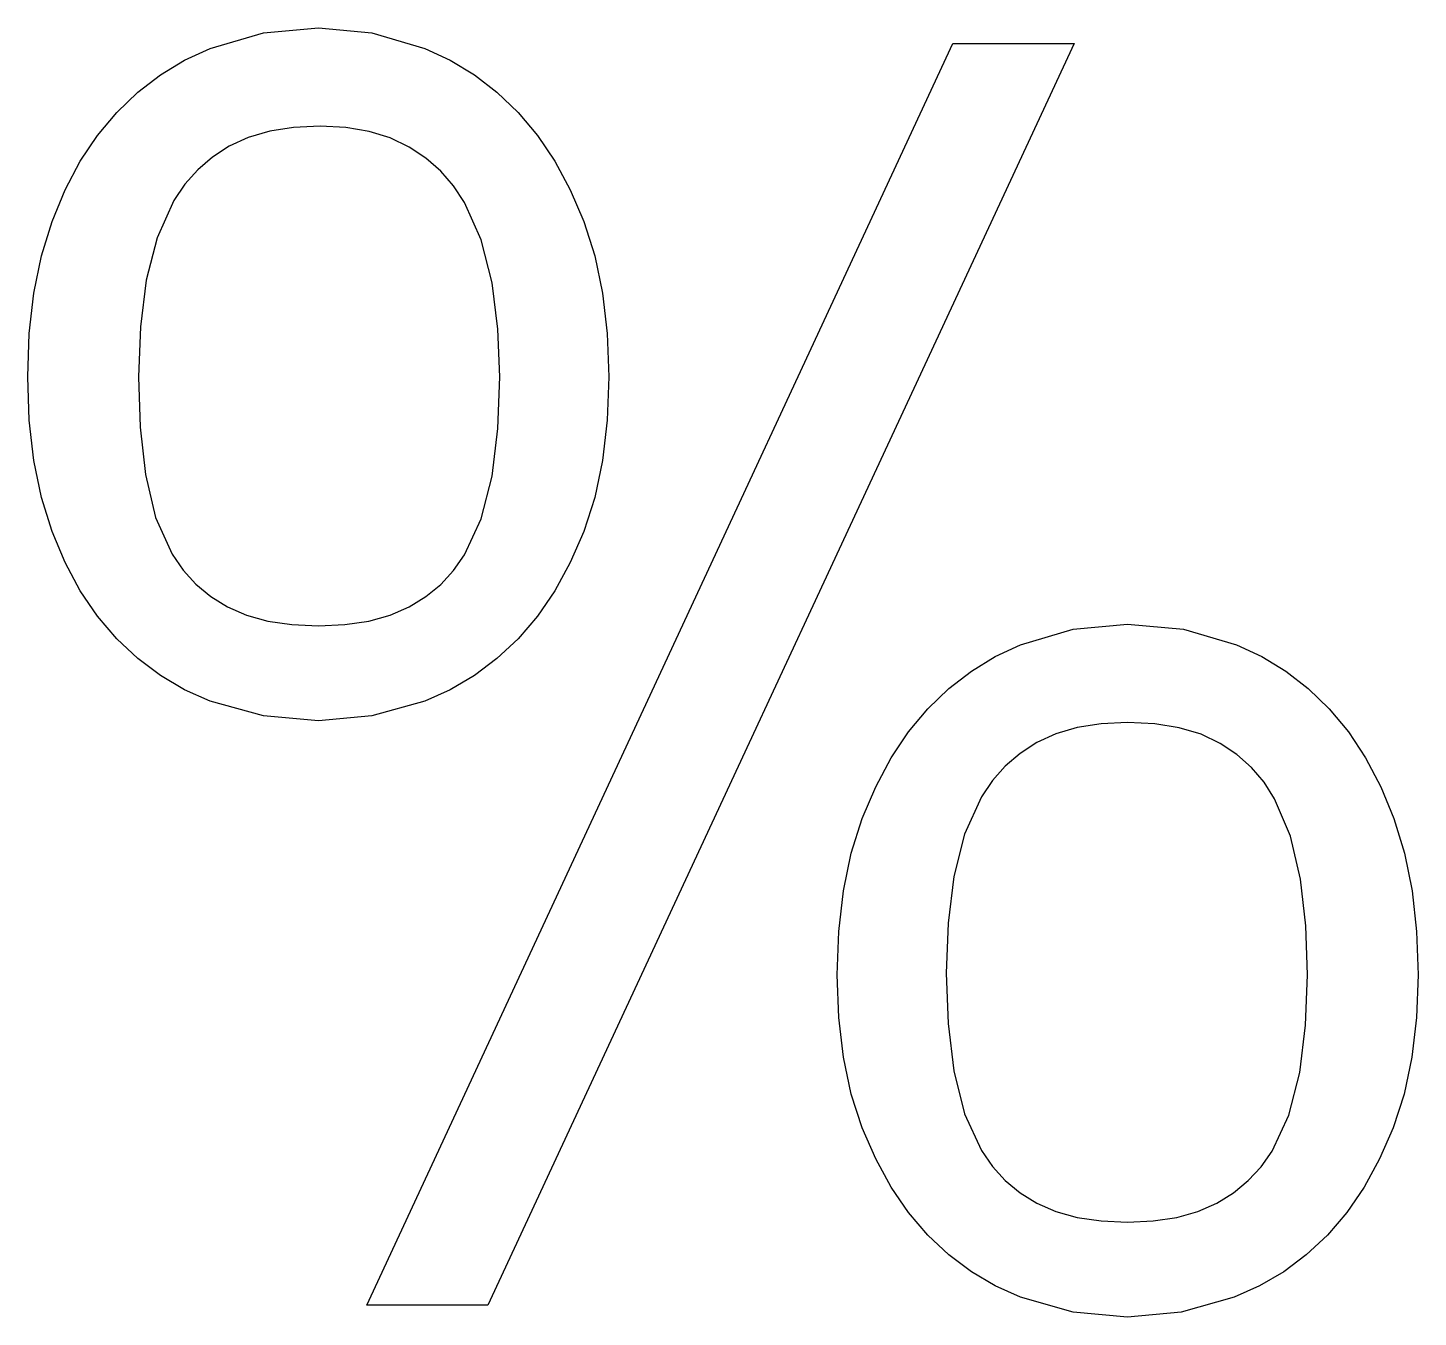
# Model space of a CAD drawing. Extents: x 0.8 to 11.9, y -0.1 to 10.3.
import ezdxf

# ---------------------------------------------------------------- set-up
doc = ezdxf.new("R2010")
doc.units = 0
doc.layers.get('0').update_dxf_attribs({"linetype": 'CONTINUOUS'})

msp = doc.modelspace()

# ---------------------------------------------------------------- linework, layer by layer
at = {"color": 0}
for p, q in [((2.22917, 10.0972), (2.65799, 10.2222)), ((2.65799, 10.2222), (3.09722, 10.2639)), ((3.09722, 10.2639), (3.52604, 10.2222)), ((3.52604, 10.2222), (3.95139, 10.0972)), ((2.02344, 10.0027), (2.22917, 10.0972)), ((3.48611, 0), (8.19444, 10.1389)), ((3.95139, 10.0972), (4.15707, 10.0027)), ((9.16667, 10.1389), (4.45833, 0)), ((8.19444, 10.1389), (9.16667, 10.1389)), ((1.82986, 9.88547), (2.02344, 10.0027)), ((4.15707, 10.0027), (4.35064, 9.88547)), ((1.64844, 9.74571), (1.82986, 9.88547)), ((4.35064, 9.88547), (4.53207, 9.74571)), ((1.47917, 9.58333), (1.64844, 9.74571)), ((4.53207, 9.74571), (4.70139, 9.58333)), ((1.32416, 9.39844), (1.47917, 9.58333)), ((4.70139, 9.58333), (4.85678, 9.39844)), ((1.18571, 9.19097), (1.32416, 9.39844)), ((2.53429, 9.38243), (2.38194, 9.3125)), ((2.7066, 9.43235), (2.53429, 9.38243)), ((2.89887, 9.46229), (2.7066, 9.43235)), ((3.11111, 9.47222), (2.89887, 9.46229)), ((3.31728, 9.46181), (3.11111, 9.47222)), ((3.50521, 9.43056), (3.31728, 9.46181)), ((3.67486, 9.37847), (3.50521, 9.43056)), ((4.85678, 9.39844), (4.99653, 9.19097)), ((2.38194, 9.3125), (2.24735, 9.22526)), ((3.82639, 9.30556), (3.67486, 9.37847)), ((3.96089, 9.21528), (3.82639, 9.30556)), ((1.06375, 8.96094), (1.18571, 9.19097)), ((2.24735, 9.22526), (2.12847, 9.12326)), ((4.07981, 9.11111), (3.96089, 9.21528)), ((4.99653, 9.19097), (5.12061, 8.96094)), ((2.12847, 9.12326), (2.02517, 9.00651)), ((4.18311, 8.99306), (4.07981, 9.11111)), ((0.958333, 8.70833), (1.06375, 8.96094)), ((2.02517, 9.00651), (1.9375, 8.875)), ((4.27083, 8.86111), (4.18311, 8.99306)), ((5.12061, 8.96094), (5.22917, 8.70833)), ((1.9375, 8.875), (1.80203, 8.57639)), ((4.40625, 8.56082), (4.27083, 8.86111)), ((0.873264, 8.43235), (0.958333, 8.70833)), ((5.22917, 8.70833), (5.31728, 8.43235)), ((1.80203, 8.57639), (1.71528, 8.23611)), ((4.49306, 8.21528), (4.40625, 8.56082)), ((0.8125, 8.132), (0.873264, 8.43235)), ((5.31728, 8.43235), (5.38021, 8.132)), ((1.71528, 8.23611), (1.6684, 7.86117)), ((4.53993, 7.84207), (4.49306, 8.21528)), ((0.776042, 7.80735), (0.8125, 8.132)), ((5.38021, 8.132), (5.41797, 7.80735)), ((1.6684, 7.86117), (1.65278, 7.45833)), ((4.55556, 7.45833), (4.53993, 7.84207)), ((0.763889, 7.45833), (0.776042, 7.80735)), ((5.41797, 7.80735), (5.43056, 7.45833)), ((0.776042, 7.10981), (0.763889, 7.45833)), ((1.65278, 7.45833), (1.66661, 7.05388)), ((4.53993, 7.0434), (4.55556, 7.45833)), ((5.43056, 7.45833), (5.41797, 7.10981)), ((0.8125, 6.78646), (0.776042, 7.10981)), ((1.66661, 7.05388), (1.70833, 6.67361)), ((4.49306, 6.65972), (4.53993, 7.0434)), ((5.41797, 7.10981), (5.38021, 6.78646)), ((0.873264, 6.48828), (0.8125, 6.78646)), ((5.38021, 6.78646), (5.31728, 6.48828)), ((1.70833, 6.67361), (1.78993, 6.32986)), ((4.40625, 6.31771), (4.49306, 6.65972)), ((0.958333, 6.21528), (0.873264, 6.48828)), ((5.31728, 6.48828), (5.22917, 6.21528)), ((1.78993, 6.32986), (1.92361, 6.03472)), ((4.27083, 6.02778), (4.40625, 6.31771)), ((1.06375, 5.96614), (0.958333, 6.21528)), ((5.22917, 6.21528), (5.12061, 5.96614)), ((1.92361, 6.03472), (2.01128, 5.90668)), ((1.18571, 5.73958), (1.06375, 5.96614)), ((4.18311, 5.90278), (4.27083, 6.02778)), ((5.12061, 5.96614), (4.99647, 5.73958)), ((2.01128, 5.90668), (2.11458, 5.7934)), ((4.07986, 5.79167), (4.18311, 5.90278)), ((1.32416, 5.53558), (1.18571, 5.73958)), ((2.11458, 5.7934), (2.23346, 5.69488)), ((3.96094, 5.69444), (4.07986, 5.79167)), ((4.99647, 5.73958), (4.85672, 5.53558)), ((2.23346, 5.69488), (2.36806, 5.61111)), ((2.36806, 5.61111), (2.5204, 5.54432)), ((3.67399, 5.54432), (3.82639, 5.61111)), ((3.82639, 5.61111), (3.96094, 5.69444)), ((1.47917, 5.35417), (1.32416, 5.53558)), ((2.5204, 5.54432), (2.69271, 5.49658)), ((2.69271, 5.49658), (2.88499, 5.46793)), ((3.3094, 5.46793), (3.50168, 5.49658)), ((3.50168, 5.49658), (3.67399, 5.54432)), ((4.85672, 5.53558), (4.70139, 5.35417)), ((9.15972, 5.43056), (9.59722, 5.47222)), ((9.59722, 5.47222), (10.0451, 5.43056)), ((2.88499, 5.46793), (3.09722, 5.45833)), ((3.09722, 5.45833), (3.3094, 5.46793)), ((8.73611, 5.30556), (9.15972, 5.43056)), ((10.0451, 5.43056), (10.4722, 5.30556)), ((1.64844, 5.19536), (1.47917, 5.35417)), ((4.70139, 5.35417), (4.53207, 5.19536)), ((8.53342, 5.21099), (8.73611, 5.30556)), ((10.4722, 5.30556), (10.6749, 5.21099)), ((1.82986, 5.05908), (1.64844, 5.19536)), ((4.53207, 5.19536), (4.35064, 5.05908)), ((8.34201, 5.09381), (8.53342, 5.21099)), ((10.6749, 5.21099), (10.8663, 5.09381)), ((2.02344, 4.94536), (1.82986, 5.05908)), ((4.35064, 5.05908), (4.15707, 4.94536)), ((8.16189, 4.95404), (8.34201, 5.09381)), ((10.8663, 5.09381), (11.0464, 4.95404)), ((2.22917, 4.85417), (2.02344, 4.94536)), ((4.15707, 4.94536), (3.95139, 4.85417)), ((7.99306, 4.79167), (8.16189, 4.95404)), ((11.0464, 4.95404), (11.2153, 4.79167)), ((2.65799, 4.73438), (2.22917, 4.85417)), ((3.95139, 4.85417), (3.52604, 4.73438)), ((3.09722, 4.69444), (2.65799, 4.73438)), ((3.52604, 4.73438), (3.09722, 4.69444)), ((7.83767, 4.60633), (7.99306, 4.79167)), ((11.2153, 4.79167), (11.3702, 4.60633)), ((7.69792, 4.39757), (7.83767, 4.60633)), ((9.0204, 4.59076), (8.86806, 4.52083)), ((9.19271, 4.64068), (9.0204, 4.59076)), ((9.38499, 4.67063), (9.19271, 4.64068)), ((9.59722, 4.68056), (9.38499, 4.67063)), ((9.81549, 4.67014), (9.59722, 4.68056)), ((10.0121, 4.63889), (9.81549, 4.67014)), ((10.187, 4.58681), (10.0121, 4.63889)), ((10.3403, 4.51389), (10.187, 4.58681)), ((11.3702, 4.60633), (11.5087, 4.39757)), ((8.86806, 4.52083), (8.73346, 4.4336)), ((10.4744, 4.42361), (10.3403, 4.51389)), ((7.57378, 4.16542), (7.69792, 4.39757)), ((8.73346, 4.4336), (8.61458, 4.3316)), ((10.592, 4.31944), (10.4744, 4.42361)), ((11.5087, 4.39757), (11.6306, 4.16542)), ((8.61458, 4.3316), (8.51128, 4.21485)), ((10.6931, 4.20139), (10.592, 4.31944)), ((7.46528, 3.90972), (7.57378, 4.16542)), ((8.51128, 4.21485), (8.42361, 4.08333)), ((10.7778, 4.06944), (10.6931, 4.20139)), ((11.6306, 4.16542), (11.7361, 3.90972)), ((8.42361, 4.08333), (8.28814, 3.78472)), ((10.9062, 3.76915), (10.7778, 4.06944)), ((7.37711, 3.63064), (7.46528, 3.90972)), ((11.7361, 3.90972), (11.8211, 3.63064)), ((8.28814, 3.78472), (8.20139, 3.44444)), ((10.9861, 3.42361), (10.9062, 3.76915)), ((7.31418, 3.32813), (7.37711, 3.63064)), ((11.8211, 3.63064), (11.8819, 3.32813)), ((8.20139, 3.44444), (8.15451, 3.0695)), ((11.0278, 3.04688), (10.9861, 3.42361)), ((7.27642, 3.00222), (7.31418, 3.32813)), ((11.8819, 3.32813), (11.9183, 3.00222)), ((8.15451, 3.0695), (8.13889, 2.66667)), ((11.0417, 2.65278), (11.0278, 3.04688)), ((7.26389, 2.65278), (7.27642, 3.00222)), ((11.9183, 3.00222), (11.9306, 2.65278)), ((7.27642, 2.31033), (7.26389, 2.65278)), ((8.13889, 2.66667), (8.15451, 2.26221)), ((11.026, 2.24832), (11.0417, 2.65278)), ((11.9306, 2.65278), (11.918, 2.31033)), ((7.31418, 1.99132), (7.27642, 2.31033)), ((8.15451, 2.26221), (8.20139, 1.88194)), ((10.9792, 1.86806), (11.026, 2.24832)), ((11.918, 2.31033), (11.8802, 1.99132)), ((7.37711, 1.69575), (7.31418, 1.99132)), ((11.8802, 1.99132), (11.8173, 1.69575)), ((8.20139, 1.88194), (8.28814, 1.53819)), ((10.8924, 1.52604), (10.9792, 1.86806)), ((7.46528, 1.42361), (7.37711, 1.69575)), ((11.8173, 1.69575), (11.7292, 1.42361)), ((8.28814, 1.53819), (8.42361, 1.24306)), ((10.7569, 1.23611), (10.8924, 1.52604)), ((7.57378, 1.17448), (7.46528, 1.42361)), ((11.7292, 1.42361), (11.6206, 1.17448)), ((8.42361, 1.24306), (8.51128, 1.11502)), ((10.6693, 1.11111), (10.7569, 1.23611)), ((7.69792, 0.947917), (7.57378, 1.17448)), ((11.6206, 1.17448), (11.4965, 0.947917)), ((8.51128, 1.11502), (8.61464, 1.00174)), ((10.566, 1), (10.6693, 1.11111)), ((7.83763, 0.743924), (7.69792, 0.947917)), ((8.61464, 1.00174), (8.7335, 0.903211)), ((8.7335, 0.903211), (8.86806, 0.819444)), ((10.3125, 0.819444), (10.4471, 0.902778)), ((10.4471, 0.902778), (10.566, 1)), ((11.4965, 0.947917), (11.3568, 0.743924)), ((8.86806, 0.819444), (9.0204, 0.752658)), ((10.161, 0.752658), (10.3125, 0.819444)), ((7.99306, 0.5625), (7.83763, 0.743924)), ((9.0204, 0.752658), (9.19271, 0.704915)), ((9.19271, 0.704915), (9.38499, 0.676269)), ((9.38499, 0.676269), (9.59722, 0.666667)), ((9.59722, 0.666667), (9.80339, 0.676269)), ((9.80339, 0.676269), (9.99132, 0.704915)), ((9.99132, 0.704915), (10.161, 0.752658)), ((11.3568, 0.743924), (11.2014, 0.5625)), ((8.16189, 0.4037), (7.99306, 0.5625)), ((11.2014, 0.5625), (11.0321, 0.4037)), ((8.34201, 0.267415), (8.16189, 0.4037)), ((11.0321, 0.4037), (10.8506, 0.267415)), ((8.53342, 0.1537), (8.34201, 0.267415)), ((10.8506, 0.267415), (10.6571, 0.1537)), ((8.73611, 0.0625), (8.53342, 0.1537)), ((10.6571, 0.1537), (10.4514, 0.0625)), ((4.45833, 0), (3.48611, 0)), ((9.15972, -0.057292), (8.73611, 0.0625)), ((10.4514, 0.0625), (10.026, -0.057292)), ((9.59722, -0.097222), (9.15972, -0.057292)), ((10.026, -0.057292), (9.59722, -0.097222))]:
    msp.add_line(p, q, dxfattribs=at)

doc.saveas('drawing.dxf')
